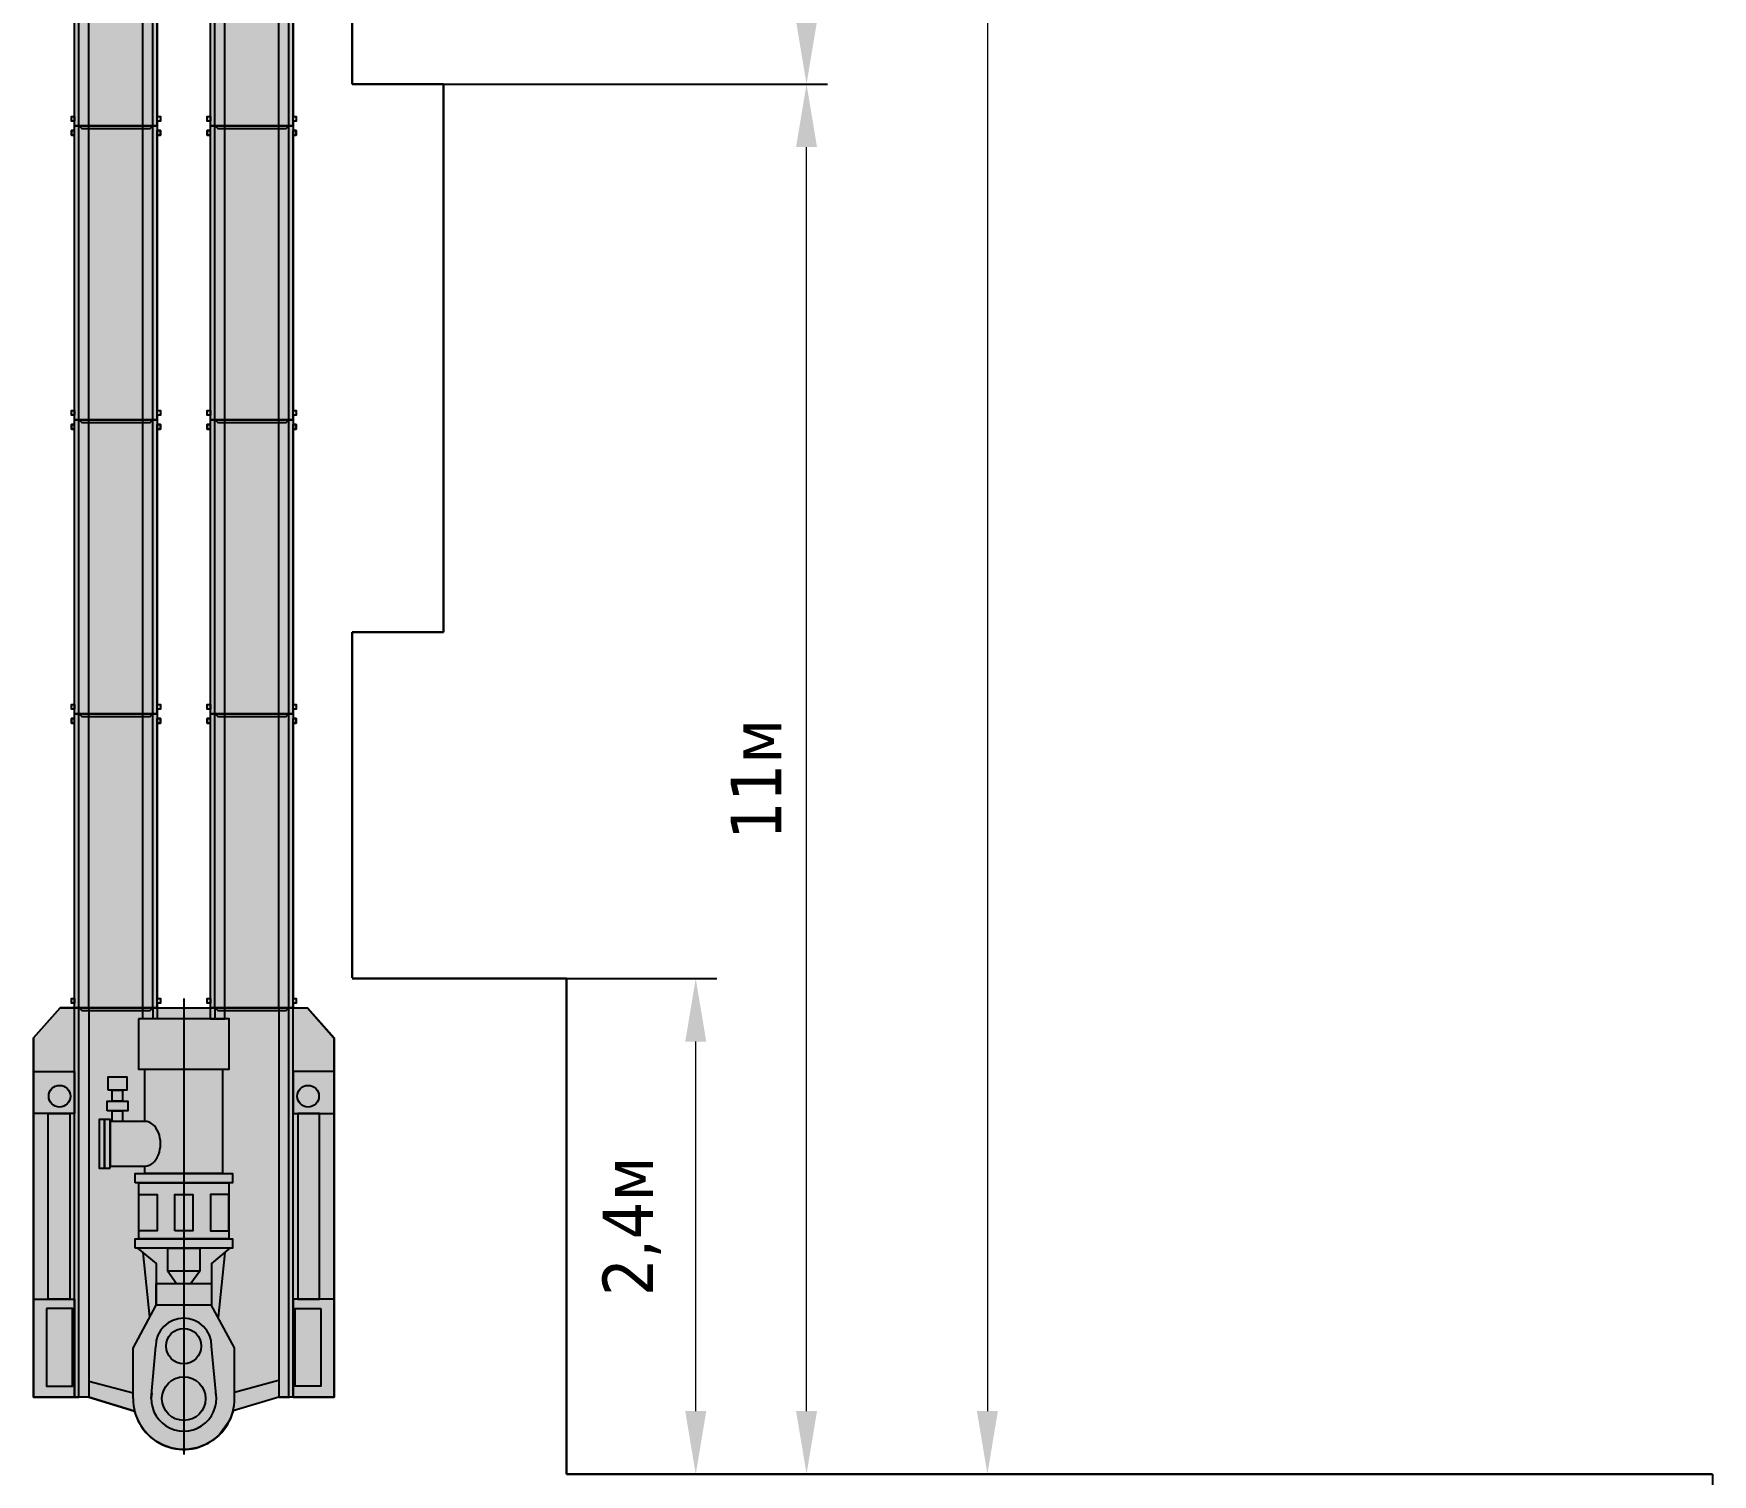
# Model space of a CAD drawing. Header units: millimetres. Extents: x 2161 to 3506, y -1213 to -250.
# Drawn here: x 2258.04 to 2298, y -448.11 to -413.81 of the extents above; entities that cross this region are included whole.
import ezdxf

# ---------------------------------------------------------------- set-up
doc = ezdxf.new("R2010")
doc.units = ezdxf.units.MM
doc.linetypes.add('DASHDOT', pattern=[25.4, 12.7, -6.35, 0, -6.35])
doc.styles.add('стиль', font='TAHOMA.TTF')
doc.dimstyles.new('Копия DIN', dxfattribs={"dimtxt": 2, "dimasz": 2.5, "dimexe": 0.5, "dimexo": 0.625, "dimtad": 0, "dimdec": 0, "dimlfac": 100, "dimzin": 4, "dimdsep": 46, "dimtxsty": 'стиль', "dimcen": 2.5, "dimclre": 256, "dimclrt": 256, "dimadec": 0, "dimazin": 2, "dimtfac": 1, "dimtdec": 0, "dimtmove": 0, "dimatfit": 3, "dimfxl": 0, "dimtvp": 1, "dimtolj": 1, "dimtzin": 0, "dimlwd": 0, "dimarcsym": 0})

# ---------------------------------------------------------------- blocks, each defined once
blk = doc.blocks.new('*D492')
at = {"linetype": 'ByBlock', "lineweight": -2}
for p, q in [((2268.419, -436.309), (2274.299, -436.309)), ((2271.345, -448.106), (2274.299, -448.106))]:
    blk.add_line(p, q, dxfattribs=at)
at = {"color": 0, "linetype": 'ByBlock', "lineweight": 0}
blk.add_line((2273.799, -446.606), (2273.799, -437.809), dxfattribs=at)
at = {"color": 0, "linetype": 'ByBlock', "lineweight": -2}
for points in [[(2273.549, -437.809), (2274.049, -437.809), (2273.799, -436.309)], [(2273.549, -446.606), (2274.049, -446.606), (2273.799, -448.106)]]:
    blk.add_solid(points, dxfattribs=at)
at = {"layer": 'Defpoints', "color": 0, "linetype": 'ByBlock', "lineweight": -2}
for p in [(2267.794, -436.309), (2273.799, -436.309), (2270.72, -448.106)]:
    blk.add_point(p, dxfattribs=at)
at = {"linetype": 'ByBlock', "lineweight": 0, "insert": (2272.276, -442.208), "char_height": 1.2, "attachment_point": 5, "rotation": 90, "style": 'стиль'}
blk.add_mtext('\\A1;2,4м', dxfattribs=at)
blk = doc.blocks.new('*D493')
at = {"linetype": 'ByBlock', "lineweight": -2}
for p, q in [((2260.715, -285.023), (2281.242, -285.023)), ((2271.345, -448.106), (2281.242, -448.106))]:
    blk.add_line(p, q, dxfattribs=at)
at = {"color": 0, "linetype": 'ByBlock', "lineweight": 0}
blk.add_line((2280.742, -286.523), (2280.742, -446.606), dxfattribs=at)
at = {"color": 0, "linetype": 'ByBlock', "lineweight": -2}
for points in [[(2280.492, -286.523), (2280.992, -286.523), (2280.742, -285.023)], [(2280.492, -446.606), (2280.992, -446.606), (2280.742, -448.106)]]:
    blk.add_solid(points, dxfattribs=at)
at = {"layer": 'Defpoints', "color": 0, "linetype": 'ByBlock', "lineweight": -2}
for p in [(2260.09, -285.023), (2270.72, -448.106), (2280.742, -448.106)]:
    blk.add_point(p, dxfattribs=at)
at = {"linetype": 'ByBlock', "lineweight": 0, "insert": (2279.517, -366.565), "char_height": 1.2, "attachment_point": 5, "rotation": 90, "style": 'стиль'}
blk.add_mtext('\\A1;57м', dxfattribs=at)
blk = doc.blocks.new('Рештак СК38')
blk.add_hatch(color=254).paths.add_polyline_path([(-514.5, 595.4), (-492.2, 595.4), (-492.2, 610.1), (-469.9, 610.1), (-469.9, 595.4), (841, 595.4), (841, 610.1), (863.2, 610.1), (863.2, 595.4), (885.5, 595.4), (885.5, 201.1), (863.2, 201.1), (863.2, 186.3), (841, 186.3), (841, 201.1), (-469.9, 201.1), (-469.9, 186.3), (-492.2, 186.3), (-492.2, 201.1), (-514.5, 201.1), (-514.5, 222), (-529.5, 235.7), (-529.5, 558.9), (-514.5, 574.9)])
for p, q in [((-514.5, 595.4), (885.5, 595.4)), ((-514.5, 201.1), (-514.5, 595.4)), ((-514.5, 574.9), (885.5, 574.9)), ((885.5, 201.1), (885.5, 595.4)), ((-514.5, 526.7), (885.5, 526.7)), ((-514.5, 270.2), (885.5, 270.2)), ((-514.5, 222), (885.5, 222)), ((-514.5, 201.1), (863.2, 201.1))]:
    blk.add_line(p, q)
for points in [[(-514.5, 595.4), (-492.2, 595.4), (-492.2, 610.1), (-469.9, 610.1), (-469.9, 595.4), (841, 595.4), (841, 610.1), (863.2, 610.1), (863.2, 595.4), (885.5, 595.4), (885.5, 201.1), (863.2, 201.1), (863.2, 186.3), (841, 186.3), (841, 201.1), (-469.9, 201.1), (-469.9, 186.3), (-492.2, 186.3), (-492.2, 201.1), (-514.5, 201.1), (-514.5, 222), (-529.5, 235.7), (-529.5, 558.9), (-514.5, 574.9), (-514.5, 595.4), (-514.5, 595.4)], [(-514.5, 222), (-529.5, 235.7), (-529.5, 558.9), (-514.5, 574.9)]]:
    blk.add_lwpolyline(points)
for points in [[(-492.2, 595.4), (-492.2, 610.1), (-469.9, 610.1), (-469.9, 595.4)], [(863.2, 595.4), (863.2, 610.1), (841, 610.1), (841, 595.4)], [(-492.2, 186.3), (-492.2, 201.1), (-469.9, 201.1), (-469.9, 186.3)], [(863.2, 186.3), (863.2, 201.1), (841, 201.1), (841, 186.3)]]:
    blk.add_lwpolyline(points, close=True)
blk = doc.blocks.new('Привод 1')
blk.add_hatch(color=254).paths.add_polyline_path([(53.6, -1734.3), (1766, -1734.3), (1908.2, -1860.7), (1908.3, -3037.9), (1766.1, -3164.3), (53.7, -3164.6), (53.6, -2901.3), (-11.4, -2684.1), (-54.7, -2668.7), (-128.4, -2615.5), (-151.7, -2586.7), (-171.1, -2553.3), (-184.7, -2517.3), (-193.1, -2475.1), (-194.5, -2449.5), (-192.9, -2421.9), (-186.2, -2387), (-174.4, -2353), (-156.7, -2319.7), (-133.3, -2288.7), (-101.8, -2259.2), (-68.2, -2237), (-12.6, -2215.2), (53.6, -1997.6)])
for p, q in [((53.6, -1997.6), (-12.6, -2215.2)), ((53.6, -1929), (1908.2, -1929)), ((53.6, -1997.6), (53.6, -1945.9)), ((1908.2, -1997.6), (53.6, -1997.6)), ((130.6, -1997.6), (75.2, -2207.6)), ((1908.2, -1945.9), (1908.2, -1997.6)), ((1908.2, -1987.1), (1908.2, -2911.5)), ((1908.2, -2302.3), (1855.7, -2302.3)), ((1908.2, -2596.7), (1855.7, -2596.7)), ((53.6, -2901.3), (-11.4, -2684.1)), ((132.9, -2900.9), (76.5, -2691.2)), ((1908.2, -2901.4), (53.6, -2901.4)), ((53.6, -2901.4), (53.6, -2953)), ((1908.2, -2953), (1908.2, -2901.4)), ((53.6, -2970), (1908.2, -2970))]:
    blk.add_line(p, q)
for points in [[(53.6, -1734.3), (1766, -1734.3), (1908.2, -1860.7), (1908.3, -3037.9), (1766.1, -3164.3), (53.7, -3164.6), (53.6, -2901.3), (-11.4, -2684.1), (-54.7, -2668.7), (-128.4, -2615.5), (-151.7, -2586.7), (-171.1, -2553.3), (-184.7, -2517.3), (-193.1, -2475.1), (-194.5, -2449.5), (-192.9, -2421.9), (-186.2, -2387), (-174.4, -2353), (-156.7, -2319.7), (-133.3, -2288.7), (-101.8, -2259.2), (-68.2, -2237), (-12.6, -2215.2), (53.6, -1997.6), (53.6, -1734.3), (1766, -1734.3), (1908.2, -1860.7), (1908.2, -1860.7)], [(53.6, -1734.3), (53.6, -1949.5), (1908.2, -1949.5), (1908.2, -1860.7), (1766, -1734.3), (53.6, -1734.3), (53.6, -1949.5)], [(1367.1, -2264.7), (1367.1, -2098.6), (1154.7, -2098.6), (1154.7, -2264.7)], [(47.4, -2207.6), (288.4, -2207.6), (492.9, -2317.8)], [(764.6, -2228.4), (690.6, -2317.8), (492.9, -2317.8)], [(47.4, -2294.3), (297.4, -2315.7)], [(743.2, -2254.2), (435.5, -2286.8)], [(1367.8, -2264.7), (1616.8, -2264.7), (1616.8, -2634.3), (1118.8, -2634.3), (1118.8, -2264.7), (1154.7, -2264.7)], [(654.1, -2372.8), (595.5, -2415.3)], [(1953.3, -2449.5), (-218.5, -2449.5)], [(654.1, -2526.2), (595.5, -2483.7)], [(47.4, -2604.6), (297.4, -2582)], [(48, -2690.7), (289, -2690.1), (493.3, -2579.4)], [(743.7, -2644.3), (435.9, -2612.5)], [(765.1, -2670.1), (690.9, -2580.9), (493.3, -2581.4)], [(53.6, -3164.7), (53.6, -2949.5), (1908.2, -2949.5), (1908.2, -3038.3), (1766, -3164.7), (53.6, -3164.7), (53.6, -2949.5)]]:
    blk.add_lwpolyline(points)
for points in [[(53.6, -1734.3), (520.2, -1734.3), (520.2, -1929), (53.6, -1929)], [(1405.3, -1734.3), (1605.1, -1734.3), (1605.1, -1929), (1405.3, -1929)], [(476.5, -1796.5), (106.7, -1796.5), (106.7, -1919.3), (476.5, -1919.3)], [(520.2, -1803.5), (1405.3, -1803.5), (1405.3, -1907), (520.2, -1907)], [(1144.8, -2072.2), (1377, -2072.2), (1377, -2045.8), (1144.8, -2045.8)], [(1144.8, -2098.6), (1377, -2098.6), (1377, -2072.2), (1144.8, -2072.2)], [(1367.1, -2108.9), (1418.5, -2108.9), (1418.5, -2157.9), (1367.1, -2157.9)], [(1418.5, -2084.5), (1464.2, -2084.5), (1464.2, -2182.3), (1418.5, -2182.3)], [(1464.2, -2108.9), (1515.5, -2108.9), (1515.5, -2157.9), (1464.2, -2157.9)], [(1515.5, -2089.2), (1579.9, -2089.2), (1579.9, -2177.6), (1515.5, -2177.6)], [(764.6, -2217.2), (808, -2217.2), (808, -2681.8), (764.6, -2681.8)], [(808, -2235.1), (1075.4, -2235.1), (1075.4, -2663.9), (808, -2663.9)], [(847.1, -2235.1), (1019.4, -2235.1), (1019.4, -2322.1), (847.1, -2322.1)], [(1075.4, -2217.2), (1118.8, -2217.2), (1118.8, -2681.8), (1075.4, -2681.8)], [(1855.7, -2234), (1616.8, -2234), (1616.8, -2665), (1855.7, -2665)], [(492.9, -2317.8), (595.5, -2317.8), (595.5, -2581.4), (492.9, -2581.4)], [(1855.7, -2254.1), (1908.3, -2254.1), (1908.3, -2323.3), (1855.7, -2323.3)], [(654.1, -2372.8), (764.6, -2372.8), (764.6, -2526.2), (654.1, -2526.2)], [(847.1, -2406), (1019.4, -2406), (1019.4, -2493), (847.1, -2493)], [(847.1, -2663.9), (1019.4, -2663.9), (1019.4, -2576.8), (847.1, -2576.8)], [(1855.7, -2644.8), (1908.3, -2644.8), (1908.3, -2575.7), (1855.7, -2575.7)], [(53.6, -3164.7), (520.2, -3164.7), (520.2, -2970), (53.6, -2970)], [(476.5, -3102.5), (106.7, -3102.5), (106.7, -2979.7), (476.5, -2979.7)], [(520.2, -3095.4), (1405.3, -3095.4), (1405.3, -2992), (520.2, -2992)], [(1405.3, -3164.7), (1605.1, -3164.7), (1605.1, -2970), (1405.3, -2970)]]:
    blk.add_lwpolyline(points, close=True)
for centre, radius in [((1487.5, -1857.9), 51.7), ((47.4, -2449.5), 103.9), ((297.4, -2448.9), 83.9), ((1487.5, -3041.1), 51.7)]:
    blk.add_circle(centre, radius)
for centre, radius, start, end in [((47.4, -2449.5), 241.9, 90, 274.22949), ((47.4, -2449.5), 155.1, 80.4588, 279.5412), ((297.4, -2448.9), 133.2, 270, 90)]:
    blk.add_arc(centre, radius, start, end)
blk.add_ellipse((1261.2, -2264.7), major_axis=(-106.5, 0), ratio=0.693578, start_param=0, end_param=3.141593)
blk = doc.blocks.new('*D521')
at = {"linetype": 'ByBlock', "lineweight": -2}
for p, q in [((2265.62, -415.012), (2276.937, -415.012)), ((2271.345, -448.106), (2276.937, -448.106))]:
    blk.add_line(p, q, dxfattribs=at)
at = {"color": 0, "linetype": 'ByBlock', "lineweight": 0}
blk.add_line((2276.437, -446.606), (2276.437, -416.512), dxfattribs=at)
at = {"color": 0, "linetype": 'ByBlock', "lineweight": -2}
for points in [[(2276.187, -416.512), (2276.687, -416.512), (2276.437, -415.012)], [(2276.187, -446.606), (2276.687, -446.606), (2276.437, -448.106)]]:
    blk.add_solid(points, dxfattribs=at)
at = {"layer": 'Defpoints', "color": 0, "linetype": 'ByBlock', "lineweight": -2}
for p in [(2264.995, -415.012), (2276.437, -415.012), (2270.72, -448.106)]:
    blk.add_point(p, dxfattribs=at)
at = {"linetype": 'ByBlock', "lineweight": 0, "insert": (2275.233, -431.559), "char_height": 1.2, "attachment_point": 5, "rotation": 90, "style": 'стиль'}
blk.add_mtext('\\A1;11м', dxfattribs=at)
blk = doc.blocks.new('*D522')
at = {"linetype": 'ByBlock', "lineweight": -2}
for p, q in [((2265.62, -381.918), (2276.937, -381.918)), ((2271.345, -415.012), (2276.937, -415.012))]:
    blk.add_line(p, q, dxfattribs=at)
at = {"color": 0, "linetype": 'ByBlock', "lineweight": 0}
blk.add_line((2276.437, -413.512), (2276.437, -383.418), dxfattribs=at)
at = {"color": 0, "linetype": 'ByBlock', "lineweight": -2}
for points in [[(2276.187, -383.418), (2276.687, -383.418), (2276.437, -381.918)], [(2276.187, -413.512), (2276.687, -413.512), (2276.437, -415.012)]]:
    blk.add_solid(points, dxfattribs=at)
at = {"layer": 'Defpoints', "color": 0, "linetype": 'ByBlock', "lineweight": -2}
for p in [(2264.995, -381.918), (2276.437, -381.918), (2270.72, -415.012)]:
    blk.add_point(p, dxfattribs=at)
at = {"linetype": 'ByBlock', "lineweight": 0, "insert": (2275.233, -398.465), "char_height": 1.2, "attachment_point": 5, "rotation": 90, "style": 'стиль'}
blk.add_mtext('\\A1;11м', dxfattribs=at)

msp = doc.modelspace()

# ---------------------------------------------------------------- linework, layer by layer
at = {"color": 7, "linetype": 'ByBlock', "lineweight": 30}
for p, q in [((2265.623, -415.012), (2265.623, -391.688)), ((2267.794, -415.012), (2265.623, -415.012)), ((2267.794, -428.058), (2267.794, -415.012)), ((2265.623, -436.292), (2265.623, -428.058)), ((2267.794, -428.058), (2265.623, -428.058)), ((2270.72, -436.309), (2265.623, -436.309)), ((2270.72, -448.106), (2270.72, -436.309)), ((2298.003, -448.106), (2270.72, -448.106))]:
    msp.add_line(p, q, dxfattribs=at)
at = {"color": 7, "linetype": 'DASHDOT'}
msp.add_line((2298.003, -448.106), (2298.003, -464.538), dxfattribs=at)

# ---------------------------------------------------------------- block references
at = {"xscale": 0.005000000000109139, "yscale": 0.005000000000109139, "zscale": 0.005, "rotation": 90}
for p in [(2261.985, -413.432), (2265.221, -413.432), (2261.985, -420.432), (2265.221, -420.432), (2261.985, -427.432), (2265.221, -427.432), (2261.985, -434.432), (2265.221, -434.432)]:
    msp.add_blockref('Рештак СК38', p, dxfattribs=at)
at = {"color": 1, "xscale": 0.005000000000109139, "yscale": 0.005000000000109139, "zscale": 0.005, "rotation": 90}
msp.add_blockref('Привод 1', (2249.364, -446.546), dxfattribs=at)

# ---------------------------------------------------------------- dimensions: what is measured, and where the dimension line sits
at = {"color": 7, "linetype": 'ByBlock', "lineweight": 0}
for base, p1, p2, text, picture, middle in [((2280.742, -448.106), (2260.09, -285.023), (2270.72, -448.106), '57м', '*D493', (2279.517, -366.565)), ((2276.437, -381.918), (2270.72, -415.012), (2264.995, -381.918), '11м', '*D522', (2275.233, -398.465)), ((2276.437, -415.012), (2270.72, -448.106), (2264.995, -415.012), '11м', '*D521', (2275.233, -431.559)), ((2273.799, -436.309), (2270.72, -448.106), (2267.794, -436.309), '2,4м', '*D492', (2272.276, -442.208))]:
    dim = msp.add_linear_dim(base=base, p1=p1, p2=p2, angle=90, text=text, dimstyle='Копия DIN', override={"dimtxt": 1.2, "dimasz": 1.5}, dxfattribs=at)
    dim.commit()
    dim.dimension.update_dxf_attribs({"geometry": picture, "text_midpoint": middle})

doc.saveas('drawing.dxf')
